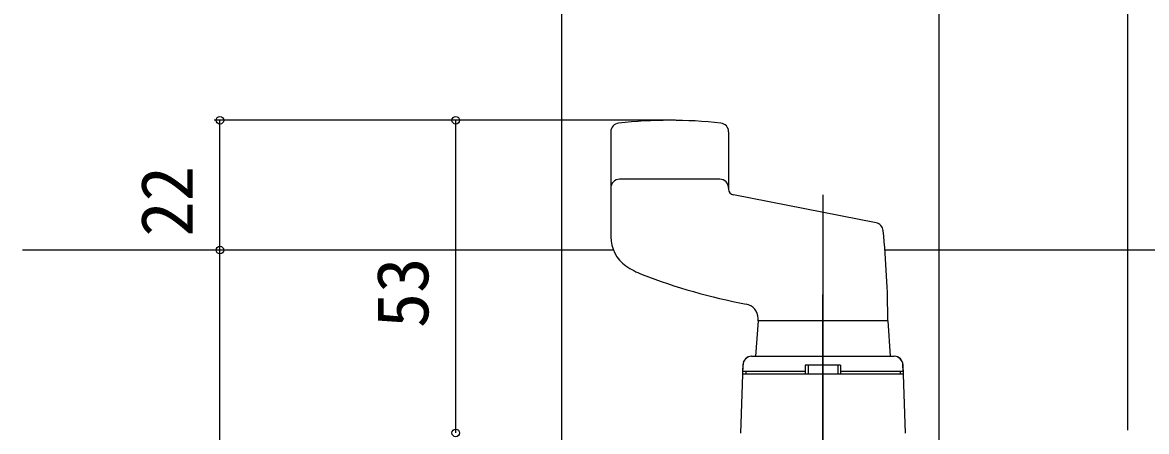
# Model space of a CAD drawing. Units: millimetres, scale not verified. Extents: x -525 to 525, y -783 to 779.
# Drawn here: x 52 to 242.7, y -473.4 to -404.1 of the extents above; entities that cross this region are included whole.
import ezdxf
from ezdxf.enums import TextEntityAlignment as Align

# ---------------------------------------------------------------- set-up
doc = ezdxf.new("R2010")
doc.units = ezdxf.units.MM
doc.header["$LTSCALE"] = 4
for name, color, linetype in [('0-4_YKK_12', 2, 'Continuous'), ('0-5_YKK_13', 4, 'Continuous'), ('0-7_YKK_D', 6, 'Continuous')]:
    doc.layers.add(name, color=color, linetype=linetype)
doc.styles.add('ＭＳ ゴシック', font='')
doc.styles.get('ＭＳ ゴシック').set_extended_font_data('MS Gothic')

msp = doc.modelspace()

# ---------------------------------------------------------------- linework, layer by layer
at = {"layer": '0-4_YKK_12'}
for p, q in [((152.244, -442.7), (52, -442.7)), ((264.449, -442.7), (198.324, -442.7)), ((187.805, -573.075), (187.805, -450.251)), ((187.805, -472.386), (187.805, -484.536))]:
    msp.add_line(p, q, dxfattribs=at)
at = {"layer": '0-5_YKK_13'}
for p, q in [((151.805, -422.664), (151.805, -440.447)), ((171.805, -422.664), (171.805, -432.379)), ((170.305, -430.703), (153.305, -430.703)), ((196.819, -438.09), (172.614, -433.361)), ((187.805, -433.329), (187.805, -495.703)), ((176.805, -454.703), (176.805, -454.3)), ((198.805, -454.703), (176.805, -454.703)), ((198.805, -454.703), (199.225, -460.703)), ((175.708, -460.703), (199.903, -460.703)), ((175.741, -460.703), (199.87, -460.703)), ((174.209, -462.15), (173.805, -473.703)), ((174.205, -463.203), (174.242, -462.15)), ((174.205, -463.203), (184.805, -463.203)), ((174.705, -463.203), (174.705, -463.703)), ((190.805, -462.203), (184.805, -462.203)), ((184.805, -462.203), (184.805, -463.703)), ((184.805, -462.703), (184.805, -463.703)), ((185.305, -462.203), (185.305, -463.703)), ((190.305, -462.203), (190.305, -463.703)), ((190.805, -462.203), (190.805, -463.703)), ((190.805, -462.703), (190.805, -463.703)), ((190.805, -463.203), (201.405, -463.203)), ((200.905, -463.203), (200.905, -463.703)), ((201.405, -463.203), (201.369, -462.15)), ((201.805, -473.703), (201.402, -462.15)), ((201.456, -463.703), (174.155, -463.703)), ((184.805, -463.703), (174.705, -463.703)), ((200.905, -463.703), (190.805, -463.703))]:
    msp.add_line(p, q, dxfattribs=at)
msp.add_lwpolyline([(198.805, -454.703), (176.805, -454.703), (176.386, -460.703)], dxfattribs=at)
for centre, radius, start, end in [((153.305, -422.664), 1.5, 96.21619, 180), ((161.805, -500.703), 80, 83.78381, 96.21619), ((170.305, -422.664), 1.5, 0, 83.78381), ((153.305, -432.203), 1.5, 90, 180), ((170.305, -432.203), 1.5, 0, 90), ((172.805, -432.379), 1, 180, 258.94541), ((196.531, -439.562), 1.5, 5.85199, 78.94541), ((157.805, -440.447), 6, 180, 235.1501), ((48.805, -454.703), 150, 0, 5.85199), ((161.805, -434.703), 13, 235.1501, 248.87563), ((193.16, -353.549), 100, 248.87563, 259.40044), ((174.305, -454.3), 2.5, 0, 79.40044), ((175.708, -462.203), 1.5, 90, 178), ((175.741, -462.203), 1.5, 90, 178), ((199.87, -462.203), 1.5, 2, 90), ((199.903, -462.203), 1.5, 2, 90)]:
    msp.add_arc(centre, radius, start, end, dxfattribs=at)
at = {"layer": '0-7_YKK_D'}
for p, q in [((207.503, -555.343), (207.503, -279.703)), ((207.5, -555.4), (207.5, -299.703)), ((239.503, -473.198), (239.503, -379.703)), ((239.503, -473.198), (239.503, -379.703)), ((143.503, -477.918), (143.503, -399.703)), ((239.503, -473.198), (239.503, -399.703)), ((162.805, -420.703), (84.503, -420.703)), ((85.503, -442.7), (85.503, -420.703)), ((162.805, -420.703), (124.503, -420.703)), ((125.503, -473.698), (125.503, -420.703)), ((85.503, -557.7), (85.503, -442.7))]:
    msp.add_line(p, q, dxfattribs=at)
for centre in [(85.503, -420.703), (125.503, -420.703), (85.503, -442.7), (85.503, -442.7), (125.503, -473.698), (125.503, -473.698)]:
    msp.add_circle(centre, 0.637, dxfattribs=at)

# ---------------------------------------------------------------- texts
at = {"layer": '0-7_YKK_D', "style": 'ＭＳ ゴシック'}
for s, p in [('22', (83.503, -440.429)), ('53', (123.503, -455.928))]:
    msp.add_text(s, height=8.798, rotation=90, dxfattribs=at).set_placement(p, align=Align.BOTTOM_LEFT)

doc.saveas('drawing.dxf')
